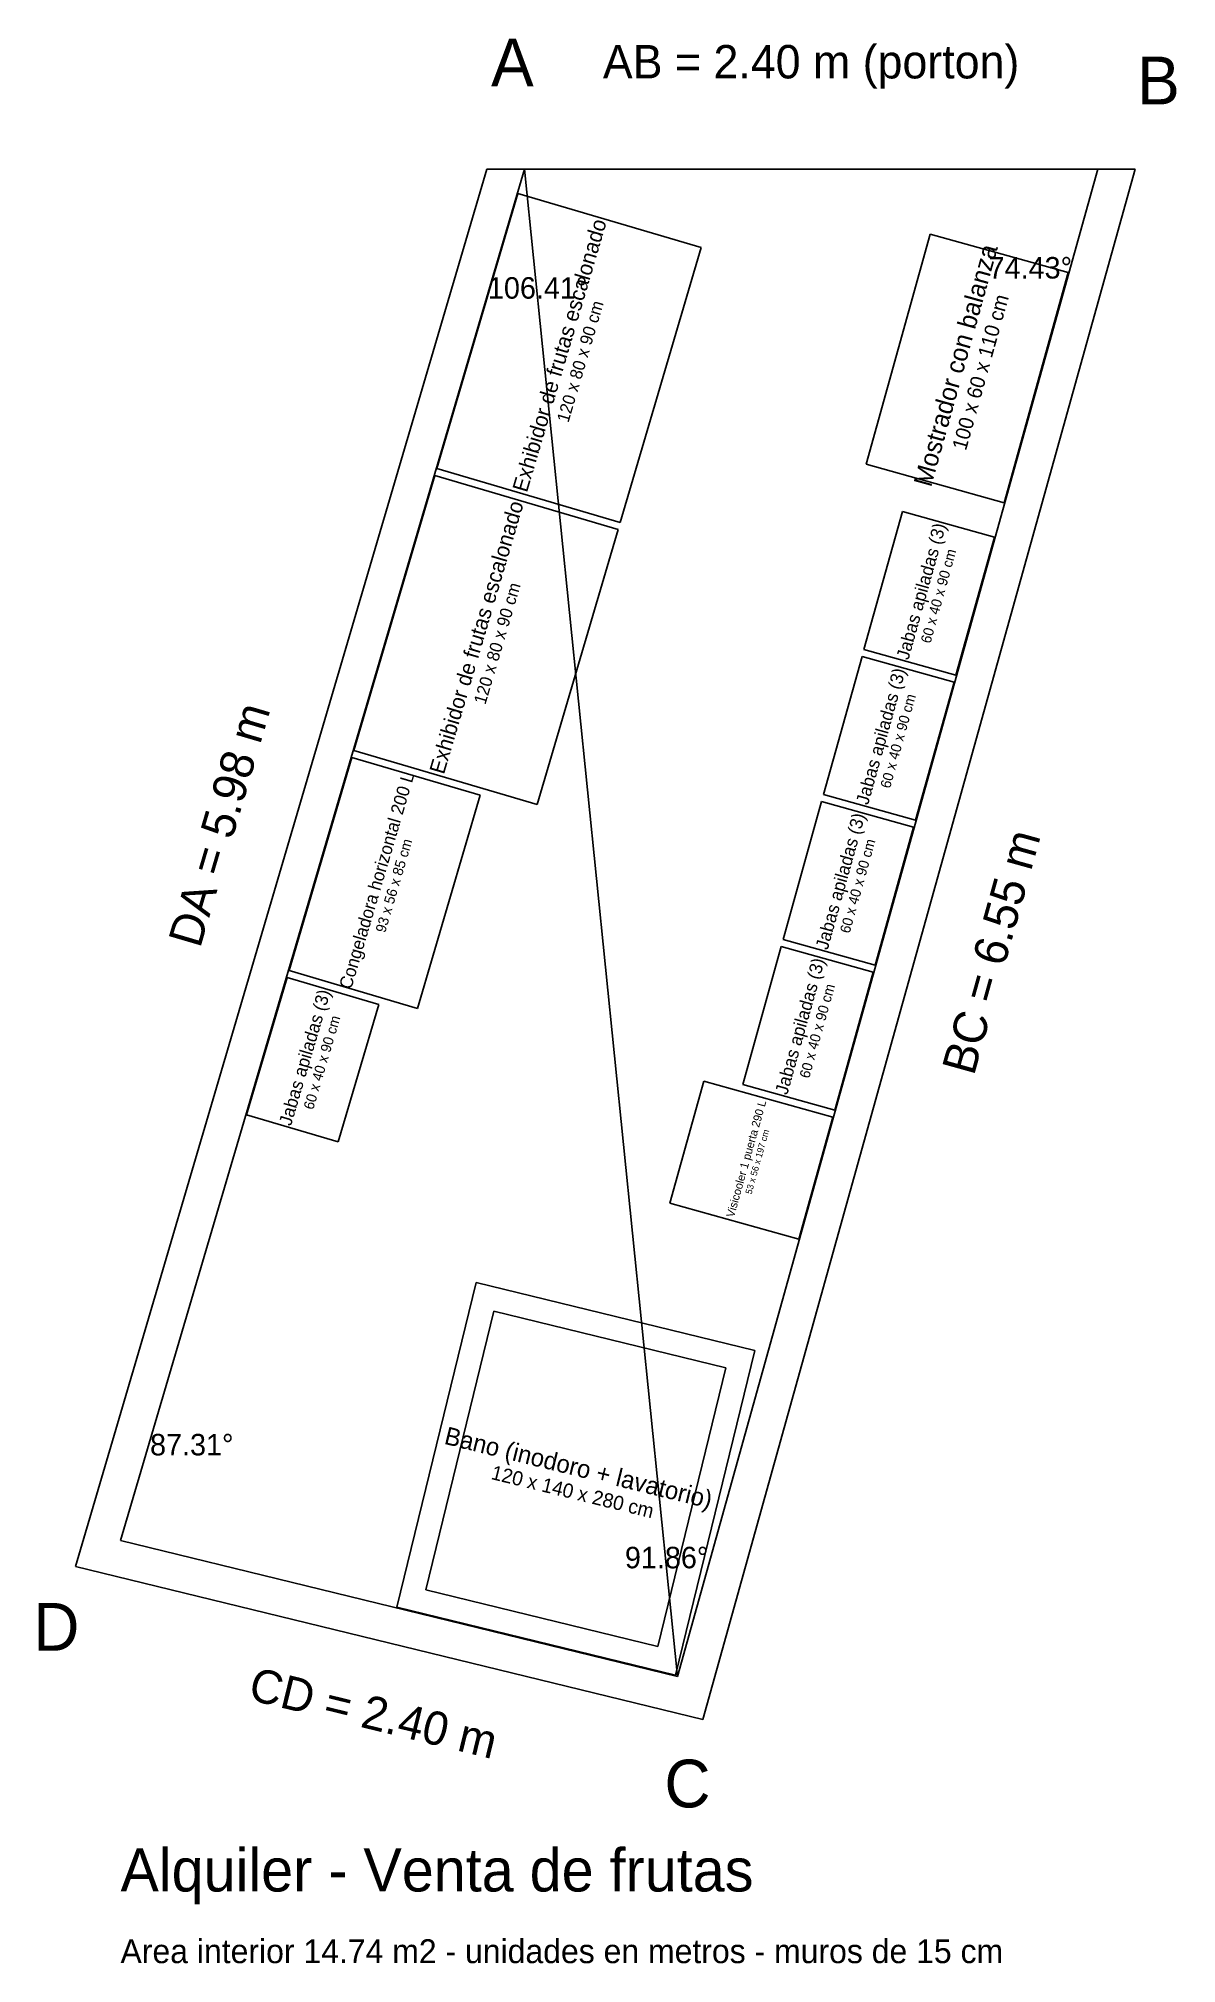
# Model space of a CAD drawing. Extents: x -2.03 to 2.73, y -7.51 to 0.55.
import ezdxf
from ezdxf.enums import TextEntityAlignment as Align

# ---------------------------------------------------------------- set-up
doc = ezdxf.new("R2010")
doc.units = 0
for name, color, linetype in [('BANO', 4, 'CONTINUOUS'), ('COTAS', 5, 'CONTINUOUS'), ('DIAGONAL', 9, 'CONTINUOUS'), ('MUEBLES', 3, 'CONTINUOUS'), ('MUROS', 7, 'CONTINUOUS'), ('PORTON', 1, 'CONTINUOUS'), ('TEXTOS', 7, 'CONTINUOUS')]:
    doc.layers.add(name, color=color, linetype=linetype)

msp = doc.modelspace()

# ---------------------------------------------------------------- linework, layer by layer
at = {"layer": 'BANO'}
for p, q in [((-0.5334, -6.0196), (-0.2014, -4.6596)), ((-0.2014, -4.6596), (0.9644, -4.9442)), ((-0.4125, -5.9462), (-0.1279, -4.7804)), ((-0.1279, -4.7804), (0.8435, -5.0176)), ((0.9644, -4.9442), (0.6324, -6.3042)), ((0.8435, -5.0176), (0.5589, -6.1834)), ((0.5589, -6.1834), (-0.4125, -5.9462)), ((0.6324, -6.3042), (-0.5334, -6.0196))]:
    msp.add_line(p, q, dxfattribs=at)
at = {"layer": 'DIAGONAL'}
msp.add_line((0, 0), (0.6413, -6.3095), dxfattribs=at)
at = {"layer": 'MUEBLES'}
for p, q in [((-0.3659, -1.2534), (-0.0269, -0.1022)), ((-0.0269, -0.1022), (0.7405, -0.3282)), ((1.4299, -1.2349), (1.6983, -0.2716)), ((1.6983, -0.2716), (2.2763, -0.4327)), ((0.7405, -0.3282), (0.4015, -1.4794)), ((2.2763, -0.4327), (2.0079, -1.396)), ((-0.7134, -2.4334), (-0.3744, -1.2822)), ((-0.3744, -1.2822), (0.393, -1.5082)), ((0.4015, -1.4794), (-0.3659, -1.2534)), ((2.0079, -1.396), (1.4299, -1.2349)), ((1.4211, -2.011), (1.5822, -1.433)), ((1.5822, -1.433), (1.9675, -1.5404)), ((0.393, -1.5082), (0.054, -2.6594)), ((1.9675, -1.5404), (1.8064, -2.1184)), ((1.8064, -2.1184), (1.4211, -2.011)), ((1.252, -2.6179), (1.4131, -2.0399)), ((1.4131, -2.0399), (1.7984, -2.1473)), ((1.7984, -2.1473), (1.6373, -2.7253)), ((-0.9846, -3.3544), (-0.7218, -2.4622)), ((-0.7218, -2.4622), (-0.1846, -2.6204)), ((0.054, -2.6594), (-0.7134, -2.4334)), ((-0.1846, -2.6204), (-0.4474, -3.5126)), ((1.0828, -3.2248), (1.2439, -2.6468)), ((1.2439, -2.6468), (1.6292, -2.7542)), ((1.6373, -2.7253), (1.252, -2.6179)), ((1.6292, -2.7542), (1.4681, -3.3322)), ((0.9137, -3.8316), (1.0748, -3.2536)), ((1.0748, -3.2536), (1.4601, -3.361)), ((1.4681, -3.3322), (1.0828, -3.2248)), ((-1.1625, -3.9589), (-0.993, -3.3833)), ((-0.993, -3.3833), (-0.6093, -3.4963)), ((-0.4474, -3.5126), (-0.9846, -3.3544)), ((1.4601, -3.361), (1.299, -3.939)), ((-0.6093, -3.4963), (-0.7788, -4.0719)), ((0.6091, -4.3281), (0.7514, -3.8176)), ((0.7514, -3.8176), (1.2909, -3.9679)), ((1.299, -3.939), (0.9137, -3.8316)), ((-0.7788, -4.0719), (-1.1625, -3.9589)), ((1.2909, -3.9679), (1.1486, -4.4784)), ((1.1486, -4.4784), (0.6091, -4.3281))]:
    msp.add_line(p, q, dxfattribs=at)
at = {"layer": 'MUROS'}
for p, q in [((-0.1564, 0), (-1.8785, -5.8488)), ((-1.6902, -5.7403), (0, 0)), ((0, 0), (-0.1564, 0)), ((2.4, 0), (0.6413, -6.3095)), ((0.7468, -6.4896), (2.5557, 0)), ((2.5557, 0), (2.4, 0)), ((0.6413, -6.3095), (-1.6902, -5.7403)), ((-1.8785, -5.8488), (0.7468, -6.4896))]:
    msp.add_line(p, q, dxfattribs=at)
at = {"layer": 'PORTON'}
msp.add_line((0, 0), (2.4, 0), dxfattribs=at)

# ---------------------------------------------------------------- texts
at = {"layer": 'COTAS'}
for s, height, p in [('A', 0.2, (-0.0501, 0.4472)), ('AB = 2.40 m (porton)', 0.14, (1.2, 0.45)), ('B', 0.2, (2.6542, 0.3713)), ('74.43%%d', 0.09, (2.1176, -0.4126)), ('106.41%%d', 0.09, (0.0557, -0.4969)), ('87.31%%d', 0.09, (-1.3919, -5.3391)), ('91.86%%d', 0.09, (0.5955, -5.8116)), ('D', 0.2, (-1.9587, -6.1015)), ('C', 0.2, (0.6826, -6.7576))]:
    msp.add_text(s, height=height, dxfattribs=at).set_placement(p, align=Align.MIDDLE_CENTER)
for s, rotation, p in [('DA = 5.98 m', 73.5934, (-1.2768, -2.7431)), ('BC = 6.55 m', -285.5748, (1.9541, -3.2756)), ('CD = 2.40 m', -13.7181, (-0.6311, -6.4621))]:
    msp.add_text(s, height=0.14, rotation=rotation, dxfattribs=at).set_placement(p, align=Align.MIDDLE_CENTER)
at = {"layer": 'TEXTOS'}
for s, height, rotation, p in [('Exhibidor de frutas escalonado', 0.0645, 73.59, (0.1471, -0.779)), ('Mostrador con balanza', 0.0768, -285.57, (1.805, -0.8204)), ('120 x 80 x 90 cm', 0.0516, 73.59, (0.2337, -0.8045)), ('100 x 60 x 110 cm', 0.0614, -285.57, (1.9086, -0.8493)), ('Exhibidor de frutas escalonado', 0.0645, 73.59, (-0.2004, -1.959)), ('Jabas apiladas (3)', 0.0538, -285.57, (1.6606, -1.7663)), ('60 x 40 x 90 cm', 0.043, -285.57, (1.7331, -1.7865)), ('120 x 80 x 90 cm', 0.0516, 73.59, (-0.1138, -1.9845)), ('Jabas apiladas (3)', 0.0538, -285.57, (1.4915, -2.3732)), ('60 x 40 x 90 cm', 0.043, -285.57, (1.564, -2.3934)), ('Congeladora horizontal 200 L', 0.0536, 73.59, (-0.618, -2.9776)), ('Jabas apiladas (3)', 0.0538, -285.57, (1.3223, -2.9801)), ('93 x 56 x 85 cm', 0.0429, 73.59, (-0.5461, -2.9988)), ('60 x 40 x 90 cm', 0.043, -285.57, (1.3948, -3.0003)), ('Jabas apiladas (3)', 0.0538, -285.57, (1.1532, -3.5869)), ('Jabas apiladas (3)', 0.0538, 73.59, (-0.9194, -3.7177)), ('60 x 40 x 90 cm', 0.043, -285.57, (1.2257, -3.6071)), ('60 x 40 x 90 cm', 0.043, 73.59, (-0.8472, -3.739)), ('Visicooler 1 puerta 290 L', 0.0342, -285.57, (0.9286, -4.142)), ('53 x 56 x 197 cm', 0.0274, -285.57, (0.9747, -4.1549)), ('Bano (inodoro + lavatorio)', 0.0744, -13.72, (0.227, -5.4349)), ('120 x 140 x 280 cm', 0.0596, -13.72, (0.2023, -5.5361))]:
    msp.add_text(s, height=height, rotation=rotation, dxfattribs=at).set_placement(p, align=Align.MIDDLE_CENTER)
for s, height, p in [('Alquiler - Venta de frutas', 0.18, (-1.6902, -7.2095)), ('Area interior 14.74 m2 - unidades en metros - muros de 15 cm', 0.1, (-1.6902, -7.5095))]:
    msp.add_text(s, height=height, dxfattribs=at).set_placement(p)

doc.saveas('drawing.dxf')
